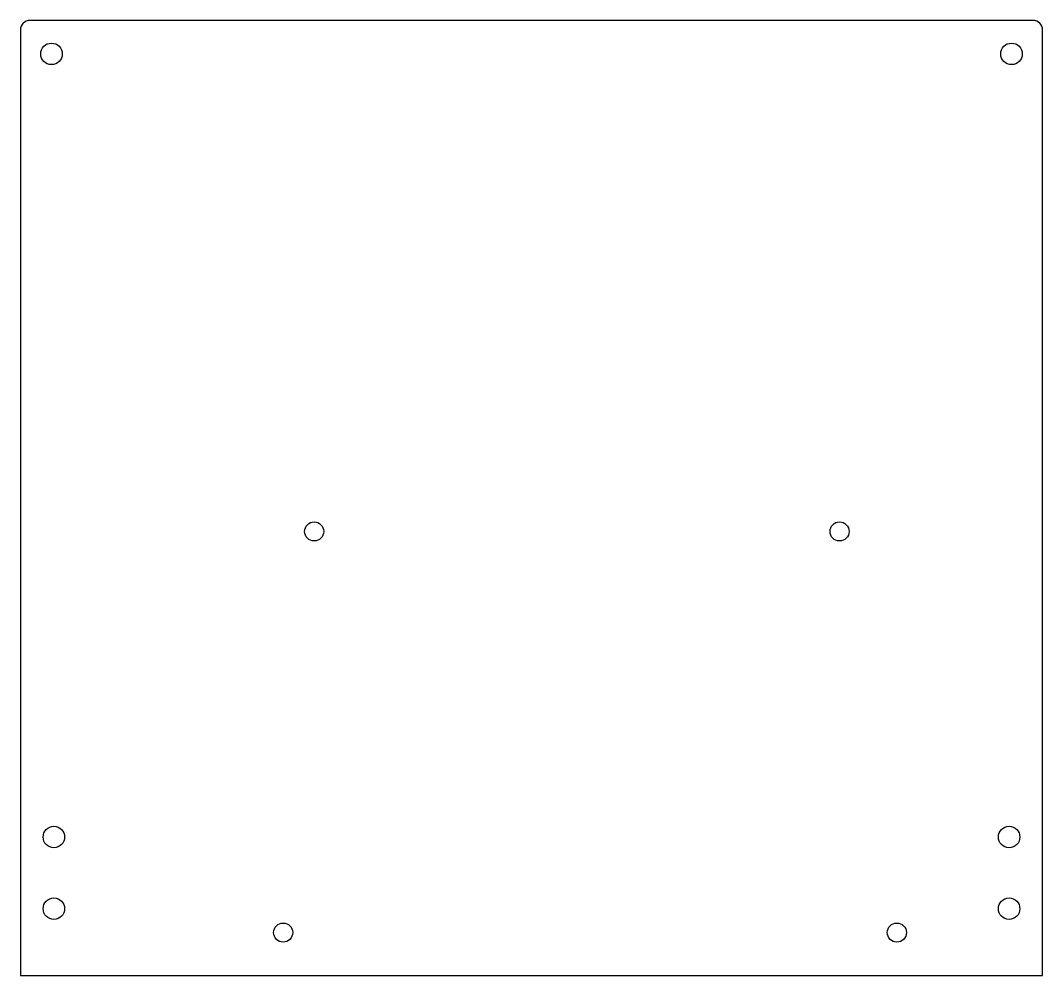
# Model space of a CAD drawing. Header units: millimetres. Extents: x 18 to 232, y 0 to 200.
import ezdxf

# ---------------------------------------------------------------- set-up
doc = ezdxf.new("R2010")
doc.units = ezdxf.units.MM
doc.layers.add('Sketch001', color=7, linetype='CONTINUOUS')

msp = doc.modelspace()

# ---------------------------------------------------------------- linework, layer by layer
at = {"layer": 'Sketch001'}
for p, q in [((230, 200), (20, 200)), ((18, 198), (18, 0)), ((232, 0), (232, 198)), ((18, 0), (232, 0))]:
    msp.add_line(p, q, dxfattribs=at)
for centre, radius in [((24.5, 193), 2.25), ((225.5, 193), 2.25), ((79.5, 93), 2), ((189.5, 93), 2), ((25, 29), 2.25), ((225, 29), 2.25), ((25, 14), 2.25), ((225, 14), 2.25), ((73, 9), 2), ((201.5, 9), 2)]:
    msp.add_circle(centre, radius, dxfattribs=at)
for centre, start, end in [((20, 198), 90, 180), ((230, 198), 0, 90)]:
    msp.add_arc(centre, 2, start, end, dxfattribs=at)

doc.saveas('drawing.dxf')
